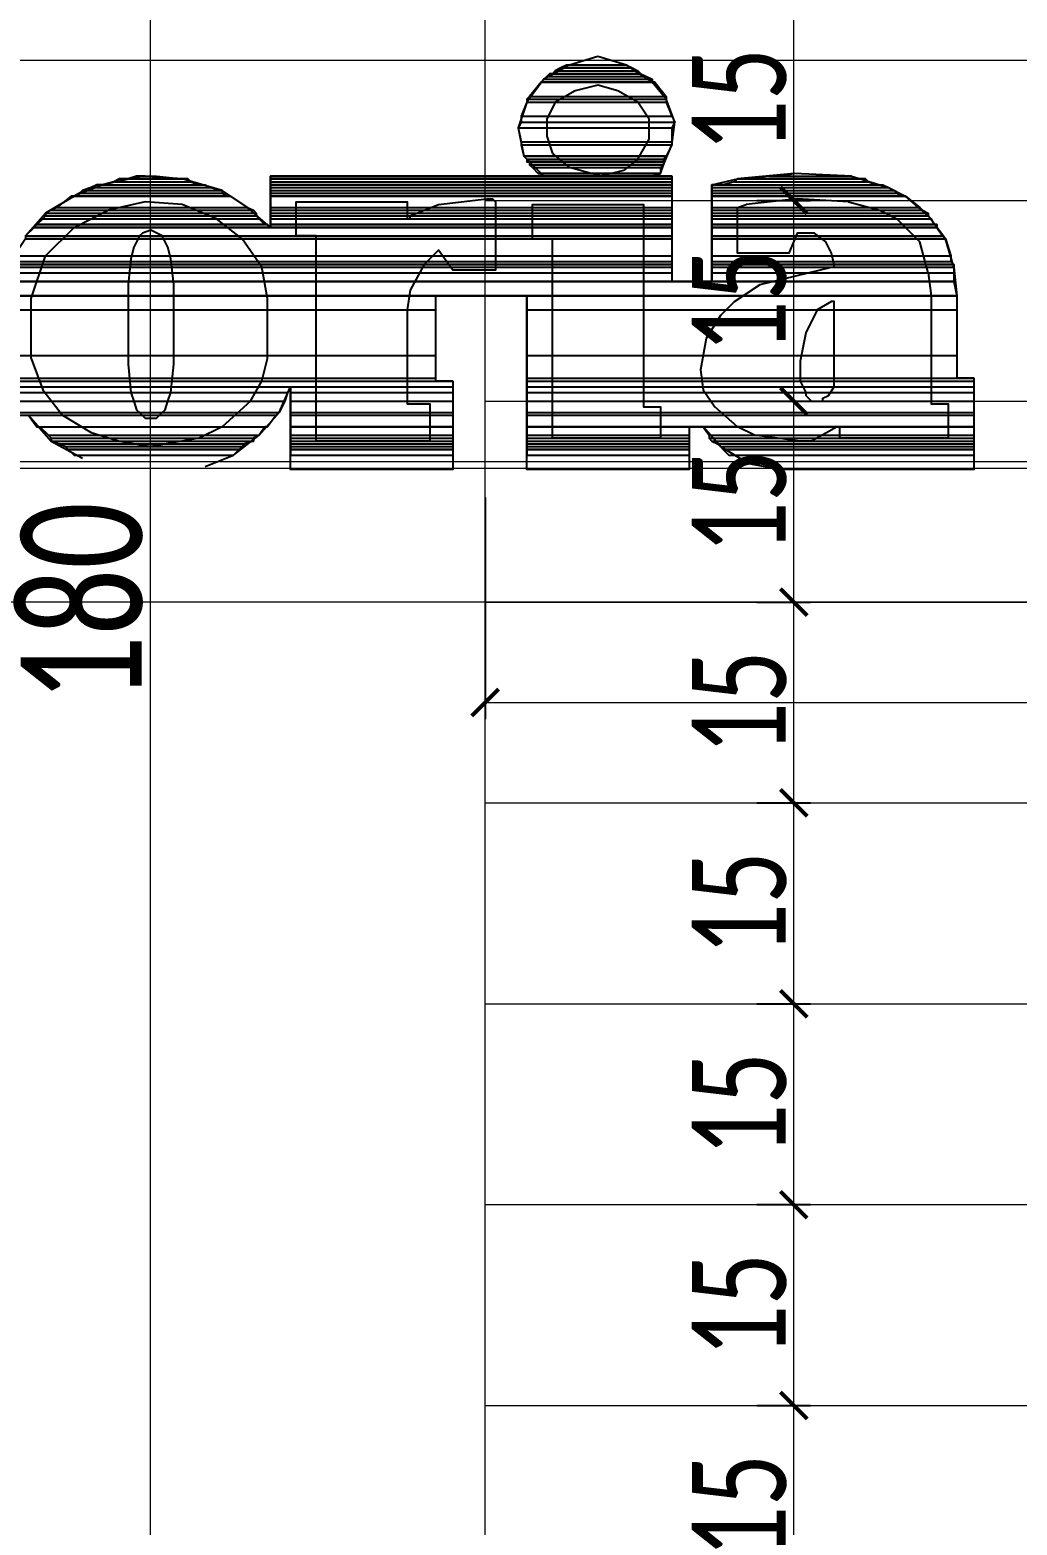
# Model space of a CAD drawing. Header units: millimetres. Extents: x 210628 to 232146, y -111309 to -91563.
# Drawn here: x 213623.9 to 213697.6, y -107210.7 to -107099.1 of the extents above; entities that cross this region are included whole.
import ezdxf

# ---------------------------------------------------------------- set-up
doc = ezdxf.new("R2010")
doc.units = ezdxf.units.MM
doc.header["$PDMODE"] = 2
doc.layers.get('0').update_dxf_attribs({"lineweight": 20})
for name, color, linetype, lineweight in [('ahsap gor', 24, 'Continuous', 20), ('demir-1', 103, 'Continuous', 20), ('KP', 167, 'Continuous', 30), ('t_görünüş', 45, 'Continuous', 25), ('t_tarama', 253, 'Continuous', 5), ('ölçü', 251, 'Continuous', 5)]:
    doc.layers.add(name, color=color, linetype=linetype, lineweight=lineweight)
doc.styles.add('Ölçü50', font='calibri.ttf', dxfattribs={"width": 0.7})
doc.dimstyles.new('olcu10', dxfattribs={"dimtxt": 9, "dimasz": 2, "dimexe": 1.25, "dimexo": 0.625, "dimgap": 0.5, "dimtad": 1, "dimdec": 1, "dimrnd": 0.5, "dimzin": 9, "dimtxsty": 'Ölçü50', "dimblk": 'ARCHTICK', "dimcen": 2, "dimclrd": 256, "dimclre": 256, "dimclrt": 6, "dimazin": 2, "dimtfac": 1, "dimtdec": 1, "dimtix": 1, "dimtmove": 0, "dimatfit": 3, "dimldrblk": 'ARCHTICK', "dimfxl": 1, "dimlwd": -1, "dimarcsym": 0})

# ---------------------------------------------------------------- blocks, each defined once
blk = doc.blocks.new('_ArchTick')
at = {"color": 0, "linetype": 'ByBlock', "const_width": 0.15}
blk.add_lwpolyline([(-0.5, -0.5), (0.5, 0.5)], dxfattribs=at)
blk = doc.blocks.new('*D88')
at = {"layer": 'DEFPOINTS', "color": 0, "transparency": 16777216}
for p in [(213677.56, -107201.8), (213680.94, -107201.8), (213677.56, -107216.8)]:
    blk.add_point(p, dxfattribs=at)
at = {"layer": 'ölçü', "lineweight": -2, "transparency": 16777216}
for p, q in [((213678.18, -107201.8), (213682.19, -107201.8)), ((213678.18, -107216.8), (213682.19, -107216.8))]:
    blk.add_line(p, q, dxfattribs=at)
at = {"layer": 'ölçü', "transparency": 16777216}
blk.add_line((213680.94, -107216.8), (213680.94, -107201.8), dxfattribs=at)
at = {"layer": 'ölçü', "transparency": 16777216, "xscale": 2, "yscale": 2, "zscale": 2}
for p, rotation in [((213680.94, -107201.8), 90), ((213680.94, -107216.8), 270)]:
    blk.add_blockref('_ArchTick', p, dxfattribs=dict(at, rotation=rotation))
at = {"layer": 'ölçü', "color": 6, "transparency": 16777216, "insert": (213676.88, -107209.3), "char_height": 9, "attachment_point": 5, "rotation": 90, "style": 'Ölçü50'}
blk.add_mtext('{\\H0.77778x;15}', dxfattribs=at)
blk = doc.blocks.new('*D89')
at = {"layer": 'DEFPOINTS', "color": 0, "transparency": 16777216}
for p in [(213677.56, -107186.8), (213680.94, -107186.8), (213677.56, -107201.8)]:
    blk.add_point(p, dxfattribs=at)
at = {"layer": 'ölçü', "lineweight": -2, "transparency": 16777216}
for p, q in [((213678.18, -107186.8), (213682.19, -107186.8)), ((213678.18, -107201.8), (213682.19, -107201.8))]:
    blk.add_line(p, q, dxfattribs=at)
at = {"layer": 'ölçü', "transparency": 16777216}
blk.add_line((213680.94, -107201.8), (213680.94, -107186.8), dxfattribs=at)
at = {"layer": 'ölçü', "transparency": 16777216, "xscale": 2, "yscale": 2, "zscale": 2}
for p, rotation in [((213680.94, -107186.8), 90), ((213680.94, -107201.8), 270)]:
    blk.add_blockref('_ArchTick', p, dxfattribs=dict(at, rotation=rotation))
at = {"layer": 'ölçü', "color": 6, "transparency": 16777216, "insert": (213676.88, -107194.3), "char_height": 9, "attachment_point": 5, "rotation": 90, "style": 'Ölçü50'}
blk.add_mtext('{\\H0.77778x;15}', dxfattribs=at)
blk = doc.blocks.new('*D90')
at = {"layer": 'DEFPOINTS', "color": 0, "transparency": 16777216}
for p in [(213677.56, -107171.8), (213680.94, -107171.8), (213677.56, -107186.8)]:
    blk.add_point(p, dxfattribs=at)
at = {"layer": 'ölçü', "lineweight": -2, "transparency": 16777216}
for p, q in [((213678.18, -107171.8), (213682.19, -107171.8)), ((213678.18, -107186.8), (213682.19, -107186.8))]:
    blk.add_line(p, q, dxfattribs=at)
at = {"layer": 'ölçü', "transparency": 16777216}
blk.add_line((213680.94, -107186.8), (213680.94, -107171.8), dxfattribs=at)
at = {"layer": 'ölçü', "transparency": 16777216, "xscale": 2, "yscale": 2, "zscale": 2}
for p, rotation in [((213680.94, -107171.8), 90), ((213680.94, -107186.8), 270)]:
    blk.add_blockref('_ArchTick', p, dxfattribs=dict(at, rotation=rotation))
at = {"layer": 'ölçü', "color": 6, "transparency": 16777216, "insert": (213676.88, -107179.3), "char_height": 9, "attachment_point": 5, "rotation": 90, "style": 'Ölçü50'}
blk.add_mtext('{\\H0.77778x;15}', dxfattribs=at)
blk = doc.blocks.new('*D91')
at = {"layer": 'DEFPOINTS', "color": 0, "transparency": 16777216}
for p in [(213677.56, -107156.8), (213680.94, -107156.8), (213677.56, -107171.8)]:
    blk.add_point(p, dxfattribs=at)
at = {"layer": 'ölçü', "lineweight": -2, "transparency": 16777216}
for p, q in [((213678.18, -107156.8), (213682.19, -107156.8)), ((213678.18, -107171.8), (213682.19, -107171.8))]:
    blk.add_line(p, q, dxfattribs=at)
at = {"layer": 'ölçü', "transparency": 16777216}
blk.add_line((213680.94, -107171.8), (213680.94, -107156.8), dxfattribs=at)
at = {"layer": 'ölçü', "transparency": 16777216, "xscale": 2, "yscale": 2, "zscale": 2}
for p, rotation in [((213680.94, -107156.8), 90), ((213680.94, -107171.8), 270)]:
    blk.add_blockref('_ArchTick', p, dxfattribs=dict(at, rotation=rotation))
at = {"layer": 'ölçü', "color": 6, "transparency": 16777216, "insert": (213676.88, -107164.3), "char_height": 9, "attachment_point": 5, "rotation": 90, "style": 'Ölçü50'}
blk.add_mtext('{\\H0.77778x;15}', dxfattribs=at)
blk = doc.blocks.new('*D92')
at = {"layer": 'DEFPOINTS', "color": 0, "transparency": 16777216}
for p in [(213677.56, -107141.8), (213680.94, -107141.8), (213677.56, -107156.8)]:
    blk.add_point(p, dxfattribs=at)
at = {"layer": 'ölçü', "lineweight": -2, "transparency": 16777216}
for p, q in [((213678.18, -107141.8), (213682.19, -107141.8)), ((213678.18, -107156.8), (213682.19, -107156.8))]:
    blk.add_line(p, q, dxfattribs=at)
at = {"layer": 'ölçü', "transparency": 16777216}
blk.add_line((213680.94, -107156.8), (213680.94, -107141.8), dxfattribs=at)
at = {"layer": 'ölçü', "transparency": 16777216, "xscale": 2, "yscale": 2, "zscale": 2}
for p, rotation in [((213680.94, -107141.8), 90), ((213680.94, -107156.8), 270)]:
    blk.add_blockref('_ArchTick', p, dxfattribs=dict(at, rotation=rotation))
at = {"layer": 'ölçü', "color": 6, "transparency": 16777216, "insert": (213676.88, -107149.3), "char_height": 9, "attachment_point": 5, "rotation": 90, "style": 'Ölçü50'}
blk.add_mtext('{\\H0.77778x;15}', dxfattribs=at)
blk = doc.blocks.new('*D93')
at = {"layer": 'DEFPOINTS', "color": 0, "transparency": 16777216}
for p in [(213677.56, -107126.8), (213680.94, -107126.8), (213677.56, -107141.8)]:
    blk.add_point(p, dxfattribs=at)
at = {"layer": 'ölçü', "lineweight": -2, "transparency": 16777216}
for p, q in [((213678.18, -107126.8), (213682.19, -107126.8)), ((213678.18, -107141.8), (213682.19, -107141.8))]:
    blk.add_line(p, q, dxfattribs=at)
at = {"layer": 'ölçü', "transparency": 16777216}
blk.add_line((213680.94, -107141.8), (213680.94, -107126.8), dxfattribs=at)
at = {"layer": 'ölçü', "transparency": 16777216, "xscale": 2, "yscale": 2, "zscale": 2}
for p, rotation in [((213680.94, -107126.8), 90), ((213680.94, -107141.8), 270)]:
    blk.add_blockref('_ArchTick', p, dxfattribs=dict(at, rotation=rotation))
at = {"layer": 'ölçü', "color": 6, "transparency": 16777216, "insert": (213676.88, -107134.3), "char_height": 9, "attachment_point": 5, "rotation": 90, "style": 'Ölçü50'}
blk.add_mtext('{\\H0.77778x;15}', dxfattribs=at)
blk = doc.blocks.new('*D94')
at = {"layer": 'DEFPOINTS', "color": 0, "transparency": 16777216}
for p in [(213677.56, -107111.8), (213680.94, -107111.8), (213677.56, -107126.8)]:
    blk.add_point(p, dxfattribs=at)
at = {"layer": 'ölçü', "lineweight": -2, "transparency": 16777216}
for p, q in [((213678.18, -107111.8), (213682.19, -107111.8)), ((213678.18, -107126.8), (213682.19, -107126.8))]:
    blk.add_line(p, q, dxfattribs=at)
at = {"layer": 'ölçü', "transparency": 16777216}
blk.add_line((213680.94, -107126.8), (213680.94, -107111.8), dxfattribs=at)
at = {"layer": 'ölçü', "transparency": 16777216, "xscale": 2, "yscale": 2, "zscale": 2}
for p, rotation in [((213680.94, -107111.8), 90), ((213680.94, -107126.8), 270)]:
    blk.add_blockref('_ArchTick', p, dxfattribs=dict(at, rotation=rotation))
at = {"layer": 'ölçü', "color": 6, "transparency": 16777216, "insert": (213676.88, -107119.3), "char_height": 9, "attachment_point": 5, "rotation": 90, "style": 'Ölçü50'}
blk.add_mtext('{\\H0.77778x;15}', dxfattribs=at)
blk = doc.blocks.new('*D95')
at = {"layer": 'DEFPOINTS', "color": 0, "transparency": 16777216}
for p in [(213677.56, -107096.8), (213680.94, -107096.8), (213677.56, -107111.8)]:
    blk.add_point(p, dxfattribs=at)
at = {"layer": 'ölçü', "lineweight": -2, "transparency": 16777216}
for p, q in [((213678.18, -107096.8), (213682.19, -107096.8)), ((213678.18, -107111.8), (213682.19, -107111.8))]:
    blk.add_line(p, q, dxfattribs=at)
at = {"layer": 'ölçü', "transparency": 16777216}
blk.add_line((213680.94, -107111.8), (213680.94, -107096.8), dxfattribs=at)
at = {"layer": 'ölçü', "transparency": 16777216, "xscale": 2, "yscale": 2, "zscale": 2}
for p, rotation in [((213680.94, -107096.8), 90), ((213680.94, -107111.8), 270)]:
    blk.add_blockref('_ArchTick', p, dxfattribs=dict(at, rotation=rotation))
at = {"layer": 'ölçü', "color": 6, "transparency": 16777216, "insert": (213676.88, -107104.3), "char_height": 9, "attachment_point": 5, "rotation": 90, "style": 'Ölçü50'}
blk.add_mtext('{\\H0.77778x;15}', dxfattribs=at)
blk = doc.blocks.new('*D98')
at = {"layer": 'DEFPOINTS', "color": 0, "transparency": 16777216}
for p in [(213657.89, -107133.37), (213899.88, -107133.37), (213899.88, -107149.3)]:
    blk.add_point(p, dxfattribs=at)
at = {"layer": 'ölçü', "lineweight": -2, "transparency": 16777216}
for p, q in [((213657.89, -107133.99), (213657.89, -107150.55)), ((213899.88, -107133.99), (213899.88, -107150.55))]:
    blk.add_line(p, q, dxfattribs=at)
at = {"layer": 'ölçü', "transparency": 16777216}
blk.add_line((213657.89, -107149.3), (213899.88, -107149.3), dxfattribs=at)
at = {"layer": 'ölçü', "transparency": 16777216, "xscale": 2, "yscale": 2, "zscale": 2, "rotation": 180}
blk.add_blockref('_ArchTick', (213657.89, -107149.3), dxfattribs=at)
at = {"layer": 'ölçü', "transparency": 16777216, "xscale": 2, "yscale": 2, "zscale": 2}
blk.add_blockref('_ArchTick', (213899.88, -107149.3), dxfattribs=at)
at = {"layer": 'ölçü', "color": 6, "transparency": 16777216, "insert": (213778.89, -107144.23), "char_height": 9, "attachment_point": 5, "style": 'Ölçü50'}
blk.add_mtext('242', dxfattribs=at)
blk = doc.blocks.new('*D100')
at = {"layer": 'DEFPOINTS', "color": 0, "transparency": 16777216}
for p in [(213632.89, -107051.8), (213657.89, -107051.8), (213657.89, -107231.8)]:
    blk.add_point(p, dxfattribs=at)
at = {"layer": 'ölçü', "lineweight": -2, "transparency": 16777216}
for p, q in [((213657.26, -107051.8), (213631.64, -107051.8)), ((213657.26, -107231.8), (213631.64, -107231.8))]:
    blk.add_line(p, q, dxfattribs=at)
at = {"layer": 'ölçü', "transparency": 16777216}
blk.add_line((213632.89, -107231.8), (213632.89, -107051.8), dxfattribs=at)
at = {"layer": 'ölçü', "transparency": 16777216, "xscale": 2, "yscale": 2, "zscale": 2}
for p, rotation in [((213632.89, -107051.8), 90), ((213632.89, -107231.8), 270)]:
    blk.add_blockref('_ArchTick', p, dxfattribs=dict(at, rotation=rotation))
at = {"layer": 'ölçü', "color": 6, "transparency": 16777216, "insert": (213627.78, -107141.8), "char_height": 9, "attachment_point": 5, "rotation": 90, "style": 'Ölçü50'}
blk.add_mtext('180', dxfattribs=at)
blk = doc.blocks.new('*D223')
at = {"layer": 'DEFPOINTS', "color": 0, "transparency": 16777216}
for p in [(213385.67, -107051.8), (213657.26, -107051.8, 0), (213644.45, -107231.8, 0)]:
    blk.add_point(p, dxfattribs=at)
at = {"layer": 'ölçü', "lineweight": -2, "transparency": 16777216}
for p, q in [((213656.64, -107051.8), (213384.42, -107051.8)), ((213643.83, -107231.8), (213384.42, -107231.8))]:
    blk.add_line(p, q, dxfattribs=at)
at = {"layer": 'ölçü', "transparency": 16777216}
blk.add_line((213385.67, -107231.8), (213385.67, -107051.8), dxfattribs=at)
at = {"layer": 'ölçü', "transparency": 16777216, "xscale": 2, "yscale": 2, "zscale": 2}
for p, rotation in [((213385.67, -107051.8), 90), ((213385.67, -107231.8), 270)]:
    blk.add_blockref('_ArchTick', p, dxfattribs=dict(at, rotation=rotation))
at = {"layer": 'ölçü', "color": 6, "transparency": 16777216, "insert": (213380.56, -107141.8), "char_height": 9, "attachment_point": 5, "rotation": 90, "style": 'Ölçü50'}
blk.add_mtext('180', dxfattribs=at)
blk = doc.blocks.new('logolutabela')
at = {"layer": 't_görünüş'}
for points in [[(93.91, 40.86), (91.07, 40.01), (96.47, 40.01)], [(96.75, 40.01), (93.91, 40.86), (91.07, 40.01)], [(91.07, 40.01), (88.52, 38.59)], [(88.81, 38.87), (88.52, 38.59), (99.3, 38.59)], [(89.09, 39.15), (88.81, 38.87), (98.74, 38.87)], [(88.81, 38.87), (98.74, 38.87), (99.3, 38.59)], [(89.37, 39.15), (89.09, 39.15), (98.17, 39.15)], [(89.09, 39.15), (98.17, 39.15), (98.74, 38.87)], [(89.66, 39.44), (89.37, 39.15), (98.17, 39.15)], [(90.22, 39.72), (89.66, 39.44), (97.89, 39.44)], [(89.66, 39.44), (97.89, 39.44), (98.17, 39.15)], [(90.79, 40.01), (90.22, 39.72), (97.32, 39.72)], [(90.22, 39.72), (97.32, 39.72), (97.89, 39.44)], [(91.07, 40.01), (90.79, 40.01), (96.75, 40.01)], [(90.79, 40.01), (96.75, 40.01), (97.32, 39.72)], [(91.07, 40.01), (96.75, 40.01)], [(99.3, 38.3), (96.75, 40.01)], [(88.52, 38.59), (86.82, 36.32), (85.97, 33.76), (86.54, 30.93)], [(88.24, 38.3), (87.1, 36.88), (100.72, 36.88)], [(88.52, 38.59), (88.24, 38.3), (99.3, 38.3)], [(88.24, 38.3), (99.59, 38.3)], [(88.24, 38.3), (99.59, 38.3), (100.72, 36.88)], [(88.52, 38.59), (99.3, 38.59), (99.3, 38.3)], [(91.64, 37.45), (89.66, 36.32)], [(95.9, 37.45), (93.91, 38.02), (91.64, 37.45)], [(97.89, 36.32), (95.9, 37.45)], [(100.44, 30.08), (101.29, 32.06), (101.57, 34.33), (100.72, 36.6), (99.3, 38.3)], [(86.82, 36.32), (86.25, 34.9), (101.29, 34.9)], [(87.1, 36.88), (86.82, 36.6), (100.72, 36.6)], [(86.82, 36.6), (86.82, 36.32), (100.72, 36.32)], [(86.82, 36.6), (100.72, 36.6), (100.72, 36.32)], [(86.82, 36.32), (100.72, 36.32), (101.29, 34.9)], [(87.1, 36.88), (100.72, 36.88), (100.72, 36.6)], [(89.66, 36.32), (88.81, 34.61), (88.81, 32.91), (89.37, 31.21)], [(97.89, 30.64), (99.02, 32.63), (99.02, 34.61), (97.89, 36.32)], [(86.25, 34.33), (85.97, 33.76), (101.29, 33.76)], [(86.25, 34.9), (86.25, 34.33), (101.57, 34.33)], [(86.25, 34.9), (101.29, 34.9), (101.57, 34.33)], [(86.25, 34.33), (101.57, 34.33), (101.29, 33.76)], [(85.97, 33.76), (86.25, 32.35), (101.29, 32.35)], [(85.97, 33.76), (101.29, 33.76), (101.29, 32.35)], [(86.25, 32.35), (86.25, 32.06), (101.29, 32.06)], [(86.25, 32.35), (101.29, 32.35), (101.29, 32.06)], [(86.25, 32.06), (86.54, 30.93), (100.72, 30.93)], [(86.25, 32.06), (101.29, 32.06), (100.72, 30.93)], [(61.28, 23.83), (61.28, 28.94), (88.52, 28.94), (86.54, 30.93)], [(86.54, 30.93), (86.82, 30.64), (100.44, 30.64)], [(86.54, 30.93), (100.72, 30.93), (100.44, 30.64)], [(86.82, 30.64), (86.82, 30.36), (100.44, 30.36)], [(86.82, 30.64), (100.44, 30.64), (100.44, 30.36)], [(86.82, 30.36), (100.44, 30.36)], [(87.1, 30.36), (87.1, 30.08), (100.44, 30.08)], [(87.1, 30.36), (100.44, 30.36), (100.44, 30.08)], [(87.1, 30.08), (87.39, 29.79), (100.15, 29.79)], [(87.1, 30.08), (100.44, 30.08), (100.15, 29.79)], [(89.37, 31.21), (91.07, 29.79)], [(97.89, 30.64), (96.47, 29.51), (94.2, 28.94), (91.07, 29.79)], [(99.3, 28.94), (100.15, 29.22), (100.44, 30.08)], [(56.46, 27.52), (52.49, 28.66), (48.52, 28.94), (44.54, 28.09)], [(45.68, 28.37), (44.54, 28.09), (54.19, 28.09)], [(46.25, 28.66), (45.68, 28.37), (53.34, 28.37)], [(45.68, 28.37), (53.34, 28.37), (54.19, 28.09)], [(47.1, 28.66), (46.25, 28.66), (53.06, 28.66)], [(46.25, 28.66), (53.06, 28.66), (53.34, 28.37)], [(47.95, 28.94), (47.1, 28.66), (52.49, 28.66)], [(47.1, 28.66), (53.06, 28.66)], [(48.52, 28.94), (47.95, 28.94), (49.93, 28.94)], [(47.95, 28.94), (49.93, 28.94), (52.49, 28.66)], [(48.52, 28.94), (49.93, 28.94)], [(61.28, 28.94), (61.28, 28.66), (101.29, 28.66)], [(61.28, 28.94), (101.29, 28.94), (101.29, 28.66)], [(61.28, 28.66), (61.28, 28.37), (101.29, 28.37)], [(61.28, 28.66), (101.29, 28.66), (101.29, 28.37)], [(61.28, 28.37), (61.28, 28.09), (101.29, 28.09)], [(61.28, 28.37), (101.29, 28.37), (101.29, 28.09)], [(87.39, 29.79), (87.95, 29.22), (100.15, 29.22)], [(87.39, 29.79), (100.15, 29.79), (100.15, 29.22)], [(87.95, 29.22), (100.15, 29.22), (99.87, 29.22)], [(87.95, 29.22), (99.59, 29.22)], [(87.95, 29.22), (99.87, 29.22), (99.59, 29.22)], [(88.24, 29.22), (88.24, 28.94), (99.59, 28.94)], [(88.24, 29.22), (99.59, 29.22), (99.59, 28.94)], [(88.24, 28.94), (99.3, 28.94)], [(88.24, 28.94), (99.59, 28.94), (99.3, 28.94)], [(99.3, 28.94), (101.29, 28.94), (101.29, 18.44), (105.26, 18.44), (105.26, 28.09), (107.81, 28.66)], [(107.53, 28.37), (106.4, 28.09), (121.72, 28.09)], [(107.81, 28.66), (107.53, 28.37), (120.87, 28.37)], [(107.53, 28.37), (120.87, 28.37), (121.72, 28.09)], [(119.16, 28.94), (113.49, 29.22), (107.81, 28.66)], [(108.1, 28.66), (107.81, 28.66), (120.58, 28.66)], [(107.81, 28.66), (120.58, 28.66), (120.87, 28.37)], [(109.23, 28.66), (108.1, 28.66), (120.58, 28.66)], [(110.94, 28.94), (109.23, 28.66), (119.73, 28.66)], [(109.23, 28.66), (120.58, 28.66)], [(111.5, 28.94), (110.94, 28.94), (119.16, 28.94)], [(110.94, 28.94), (119.16, 28.94), (119.73, 28.66)], [(111.79, 28.94), (111.5, 28.94), (117.46, 28.94)], [(111.5, 28.94), (119.16, 28.94)], [(112.35, 28.94), (111.79, 28.94), (117.18, 28.94)], [(111.79, 28.94), (117.46, 28.94)], [(113.49, 29.22), (112.35, 28.94), (115.48, 28.94)], [(112.35, 28.94), (117.18, 28.94)], [(119.16, 28.94), (122.85, 27.81), (124.55, 26.95)], [(44.54, 28.09), (41.71, 26.95), (38.87, 25.25), (36.88, 22.98)], [(41.42, 26.95), (40.01, 25.82), (59.01, 25.82)], [(41.71, 26.95), (41.42, 26.95), (57.31, 26.95)], [(41.42, 26.95), (57.31, 26.95), (59.01, 25.82)], [(42.27, 27.24), (41.71, 26.95), (57.03, 26.95)], [(41.71, 26.95), (57.31, 26.95)], [(42.56, 27.52), (42.27, 27.24), (56.46, 27.24)], [(42.27, 27.24), (56.46, 27.24), (57.03, 26.95)], [(43.41, 27.81), (42.56, 27.52), (56.46, 27.52)], [(42.56, 27.52), (56.46, 27.52), (56.46, 27.24)], [(43.98, 28.09), (43.41, 27.81), (55.33, 27.81)], [(43.41, 27.81), (55.33, 27.81), (56.46, 27.52)], [(44.54, 28.09), (43.98, 28.09), (54.76, 28.09)], [(43.98, 28.09), (54.76, 28.09), (55.33, 27.81)], [(44.54, 28.09), (54.76, 28.09)], [(61.28, 23.83), (59.01, 25.82), (56.46, 27.52)], [(61.28, 28.09), (61.28, 27.81), (101.29, 27.81)], [(61.28, 28.09), (101.29, 28.09), (101.29, 27.81)], [(61.28, 27.81), (61.28, 27.52), (101.29, 27.52)], [(61.28, 27.81), (101.29, 27.81), (101.29, 27.52)], [(61.28, 27.52), (61.28, 27.24), (101.29, 27.24)], [(61.28, 27.52), (101.29, 27.52), (101.29, 27.24)], [(61.28, 27.24), (61.28, 26.95), (101.29, 26.95)], [(61.28, 27.24), (101.29, 27.24), (101.29, 26.95)], [(61.28, 26.95), (61.28, 25.82), (101.29, 25.82)], [(61.28, 26.95), (101.29, 26.95), (101.29, 25.82)], [(106.4, 28.09), (105.26, 28.09), (122.29, 28.09)], [(105.26, 28.09), (105.26, 27.81), (122.85, 27.81)], [(105.26, 28.09), (122.29, 28.09), (122.85, 27.81)], [(105.26, 27.81), (105.26, 27.52), (123.42, 27.52)], [(105.26, 27.81), (122.85, 27.81), (123.42, 27.52)], [(105.26, 27.52), (105.26, 27.24), (123.7, 27.24)], [(105.26, 27.52), (123.42, 27.52), (123.7, 27.24)], [(105.26, 27.24), (105.26, 26.95), (124.27, 26.95)], [(105.26, 27.24), (123.7, 27.24), (124.27, 26.95)], [(105.26, 26.95), (124.55, 26.95)], [(105.26, 26.95), (105.26, 25.82), (125.97, 25.82)], [(105.26, 26.95), (124.55, 26.95), (125.97, 25.82)], [(106.4, 28.09), (122.29, 28.09)], [(129.38, 19.86), (128.53, 22.7), (126.82, 24.97), (124.55, 26.95)], [(37.45, 10.78), (37.45, 16.74), (38.87, 21), (41.71, 23.83), (45.11, 25.54)], [(39.44, 25.54), (38.87, 25.25), (59.87, 25.25)], [(40.01, 25.82), (39.44, 25.54), (59.58, 25.54)], [(39.44, 25.54), (59.58, 25.54), (59.87, 25.25)], [(40.01, 25.82), (59.01, 25.82), (59.58, 25.54)], [(55.89, 24.68), (52.49, 26.1), (48.8, 26.39), (45.11, 25.54)], [(61.28, 25.82), (61.28, 25.54), (101.29, 25.54)], [(61.28, 25.82), (101.29, 25.82), (101.29, 25.54)], [(61.28, 25.54), (61.28, 25.25), (101.29, 25.25)], [(61.28, 25.54), (101.29, 25.54), (101.29, 25.25)], [(77.74, 21.28), (76.61, 20.14), (75.19, 17.59), (74.9, 15.61), (74.9, 6.24), (77.17, 6.24), (77.17, 2.55), (65.82, 2.55), (65.82, 22.98), (63.84, 22.98), (63.84, 26.39), (74.9, 26.39), (74.9, 24.68), (75.19, 24.68), (75.19, 24.97), (78.02, 26.1), (82.85, 26.67), (83.41, 26.67), (83.7, 26.39), (83.7, 19.58), (79.44, 19.58), (78.02, 21.56), (77.74, 21.28)], [(89.37, 2.84), (89.37, 22.7), (87.39, 22.7), (87.39, 26.1), (98.45, 26.1), (98.45, 5.96), (100.15, 5.96), (100.15, 2.84), (89.37, 2.84)], [(105.26, 25.82), (105.26, 25.54), (126.26, 25.54)], [(105.26, 25.82), (125.97, 25.82), (126.26, 25.54)], [(105.26, 25.54), (105.26, 25.25), (126.82, 25.25)], [(105.26, 25.54), (126.26, 25.54), (126.82, 25.25)], [(106.11, 15.04), (107.53, 16.46), (110.08, 18.16), (117.18, 19.86), (117.46, 19.86), (117.46, 20.14), (117.18, 21.28), (116.61, 22.41), (115.48, 23.27), (113.77, 23.27), (112.92, 21.28), (107.81, 21.28), (107.81, 25.82), (108.67, 26.1)], [(118.88, 26.39), (113.77, 26.67), (108.67, 26.1)], [(118.88, 26.39), (122, 25.54), (123.7, 24.68)], [(38.02, 24.12), (37.74, 23.83), (61.28, 23.83)], [(38.59, 24.68), (38.02, 24.12), (60.72, 24.12)], [(38.02, 24.12), (61, 24.12)], [(38.02, 24.12), (61, 24.12), (61.28, 23.83)], [(38.87, 24.97), (38.59, 24.68), (60.15, 24.68)], [(38.59, 24.68), (60.15, 24.68), (60.72, 24.12)], [(38.87, 25.25), (38.87, 24.97), (59.87, 24.97)], [(38.87, 25.25), (59.87, 25.25), (59.87, 24.97)], [(38.87, 24.97), (59.87, 24.97), (60.15, 24.68)], [(61, 16.74), (60.43, 19.86), (58.45, 22.7), (55.89, 24.68)], [(61.28, 25.25), (61.28, 24.97), (101.29, 24.97)], [(61.28, 25.25), (101.29, 25.25), (101.29, 24.97)], [(61.28, 24.97), (61.28, 24.68), (101.29, 24.68)], [(61.28, 24.97), (101.29, 24.97), (101.29, 24.68)], [(61.28, 24.68), (61.28, 24.12), (101.29, 24.12)], [(61.28, 24.68), (101.29, 24.68), (101.29, 24.12)], [(61.28, 24.12), (61.28, 23.83), (101.29, 23.83)], [(61.28, 24.12), (101.29, 24.12), (101.29, 23.83)], [(105.26, 25.25), (105.26, 24.97), (126.82, 24.97)], [(105.26, 25.25), (126.82, 25.25), (126.82, 24.97)], [(105.26, 24.97), (105.26, 24.68), (127.11, 24.68)], [(105.26, 24.97), (126.82, 24.97), (127.11, 24.68)], [(105.26, 24.68), (105.26, 24.12), (127.39, 24.12)], [(105.26, 24.68), (127.11, 24.68), (127.39, 24.12)], [(105.26, 24.12), (127.68, 24.12)], [(105.26, 24.12), (105.26, 23.83), (127.68, 23.83)], [(105.26, 24.12), (127.68, 24.12), (127.68, 23.83)], [(126.82, 19.29), (125.97, 22.41), (123.7, 24.68)], [(36.88, 22.7), (35.75, 21), (101.29, 21)], [(37.74, 23.83), (36.88, 22.98), (101.29, 22.98)], [(36.88, 22.98), (36.88, 22.7), (101.29, 22.7)], [(36.88, 22.98), (101.29, 22.98), (101.29, 22.7)], [(36.88, 22.7), (101.29, 22.7), (101.29, 21)], [(37.74, 23.83), (101.29, 23.83), (101.29, 22.98)], [(48.52, 23.27), (48.23, 22.98), (47.95, 22.41), (47.67, 21.85), (47.38, 20.71), (47.1, 18.16), (47.1, 10.21), (47.38, 7.38), (47.67, 6.53), (47.95, 5.67), (48.23, 5.39), (48.8, 4.82), (49.93, 4.82), (50.5, 5.39), (50.79, 5.67), (51.07, 6.53), (51.35, 7.38), (51.64, 10.21), (51.64, 18.16), (51.35, 20.71), (51.07, 21.85), (50.79, 22.41), (50.5, 22.98), (49.37, 23.55), (48.52, 23.27)], [(105.26, 23.83), (105.26, 22.98), (128.24, 22.98)], [(105.26, 23.83), (127.68, 23.83), (128.24, 22.98)], [(105.26, 22.98), (105.26, 22.7), (128.53, 22.7)], [(105.26, 22.98), (128.24, 22.98), (128.53, 22.7)], [(105.26, 22.7), (105.26, 21), (129.09, 21)], [(105.26, 22.7), (128.53, 22.7), (129.09, 21)], [(35.75, 21), (35.75, 20.43), (101.29, 20.43)], [(35.75, 21), (101.29, 21), (101.29, 20.43)], [(105.26, 21), (105.26, 20.43), (129.09, 20.43)], [(105.26, 21), (129.09, 21), (129.09, 20.43)], [(35.47, 19.86), (35.18, 19.29), (101.29, 19.29)], [(35.75, 20.43), (35.47, 20.14), (101.29, 20.14)], [(35.47, 20.14), (35.47, 19.86), (101.29, 19.86)], [(35.47, 20.14), (101.29, 20.14), (101.29, 19.86)], [(35.47, 19.86), (101.29, 19.86), (101.29, 19.29)], [(35.75, 20.43), (101.29, 20.43), (101.29, 20.14)], [(129.38, 19.86), (129.66, 17.02), (129.66, 8.8), (131.36, 8.8), (131.36, -0.28), (112.07, -0.28), (108.95, 0.28), (106.11, 1.99), (104.41, 3.97), (102.99, 3.97), (102.99, -0.28), (86.82, -0.28), (86.82, 17.02), (77.74, 17.02), (77.74, 8.51), (79.44, 8.51), (79.44, -0.28), (63.27, -0.28), (63.27, 7.94)], [(105.26, 20.43), (105.26, 20.14), (129.38, 20.14)], [(105.26, 20.43), (129.09, 20.43), (129.38, 20.14)], [(105.26, 20.14), (105.26, 19.86), (129.38, 19.86)], [(105.26, 20.14), (129.38, 20.14), (129.38, 19.86)], [(105.26, 19.86), (105.26, 19.29), (129.38, 19.29)], [(105.26, 19.86), (129.38, 19.86), (129.38, 19.29)], [(20.71, 19.29), (20.71, 18.44), (101.29, 18.44)], [(20.71, 19.29), (101.29, 19.29), (101.29, 18.44)], [(20.71, 18.44), (20.71, 17.02), (129.66, 17.02)], [(20.71, 18.44), (129.38, 18.44), (129.66, 17.02)], [(105.26, 19.29), (105.26, 18.44), (129.38, 18.44)], [(105.26, 19.29), (129.38, 19.29), (129.38, 18.44)], [(126.82, 19.29), (127.11, 17.02), (127.11, 6.24), (128.81, 6.24), (128.81, 2.84), (118.03, 2.84), (118.03, 3.97), (117.75, 3.97), (115.19, 2.55), (114.06, 2.55), (109.52, 3.12), (107.81, 3.97), (105.55, 5.96)], [(-12.48, 17.02), (129.66, 17.02)], [(-12.2, 17.02), (-12.2, 15.61), (77.74, 15.61)], [(-12.2, 17.02), (77.74, 17.02), (77.74, 15.61)], [(61, 10.78), (61, 16.74)], [(77.74, 17.02), (129.66, 17.02)], [(86.82, 17.02), (86.82, 15.61), (129.66, 15.61)], [(86.82, 17.02), (129.66, 17.02), (129.66, 15.61)], [(117.18, 16.46), (115.76, 15.61), (114.63, 13.34), (114.06, 10.5), (114.06, 8.51), (114.63, 7.38), (114.63, 7.09), (115.19, 6.53), (116.33, 6.53), (116.33, 6.81), (116.89, 7.09), (117.46, 7.94), (117.46, 16.46), (117.18, 16.46)], [(-12.2, 15.61), (-11.07, 11.07), (77.74, 11.07)], [(-12.2, 15.61), (77.74, 15.61), (77.74, 11.07)], [(86.82, 15.61), (86.82, 11.07), (129.66, 11.07)], [(86.82, 15.61), (129.66, 15.61), (129.66, 11.07)], [(106.11, 15.04), (104.69, 12.77), (104.13, 9.65)], [(-11.07, 11.07), (-10.21, 8.8), (77.74, 8.8)], [(-11.07, 11.07), (77.74, 11.07), (77.74, 8.8)], [(37.45, 10.78), (38.59, 7.66), (40.57, 5.11), (43.41, 3.4)], [(59.3, 6.53), (60.43, 8.51), (61, 10.78)], [(86.82, 11.07), (86.82, 8.8), (129.66, 8.8)], [(86.82, 11.07), (129.66, 11.07), (129.66, 8.8)], [(104.13, 9.65), (104.41, 7.66), (105.55, 5.96)], [(-10.21, 8.8), (-9.93, 8.51), (77.74, 8.51)], [(-10.21, 8.8), (77.74, 8.8), (77.74, 8.51)], [(-9.93, 8.51), (-9.65, 7.94), (79.44, 7.94)], [(-9.93, 8.51), (79.44, 8.51), (79.44, 7.94)], [(-9.65, 7.94), (-9.36, 7.38), (62.99, 7.38)], [(-9.65, 7.94), (63.27, 7.94), (62.99, 7.38)], [(62.14, 5.39), (63.27, 7.94)], [(63.27, 7.94), (63.27, 7.38), (79.44, 7.38)], [(63.27, 7.94), (79.44, 7.94), (79.44, 7.38)], [(86.82, 8.8), (86.82, 8.51), (131.36, 8.51)], [(86.82, 8.8), (131.36, 8.8), (131.36, 8.51)], [(86.82, 8.51), (86.82, 7.94), (131.36, 7.94)], [(86.82, 8.51), (131.36, 8.51), (131.36, 7.94)], [(86.82, 7.94), (86.82, 7.38), (131.36, 7.38)], [(86.82, 7.94), (131.36, 7.94), (131.36, 7.38)], [(-9.36, 7.38), (-9.08, 6.53), (62.7, 6.53)], [(-9.36, 7.38), (62.99, 7.38), (62.7, 6.53)], [(-9.08, 6.53), (-7.95, 5.39), (62.14, 5.39)], [(-9.08, 6.53), (62.7, 6.53), (62.14, 5.39)], [(59.3, 6.53), (56.46, 3.97), (54.19, 2.84), (49.37, 1.99)], [(63.27, 7.38), (63.27, 6.53), (79.44, 6.53)], [(63.27, 7.38), (79.44, 7.38), (79.44, 6.53)], [(63.27, 6.53), (63.27, 5.39), (79.44, 5.39)], [(63.27, 6.53), (79.44, 6.53), (79.44, 5.39)], [(86.82, 7.38), (86.82, 6.53), (131.36, 6.53)], [(86.82, 7.38), (131.36, 7.38), (131.36, 6.53)], [(86.82, 6.53), (86.82, 5.39), (131.36, 5.39)], [(86.82, 6.53), (131.36, 6.53), (131.36, 5.39)], [(-7.95, 5.39), (-7.95, 5.11), (61.85, 5.11)], [(-7.95, 5.39), (62.14, 5.39), (61.85, 5.11)], [(37.17, 5.11), (38.02, 3.97), (61, 3.97)], [(37.17, 5.11), (61.85, 5.11), (61, 3.97)], [(37.17, 5.11), (39.44, 2.55), (42.56, 0.85)], [(54.76, 0), (57.6, 1.13), (60.15, 3.12), (62.14, 5.39)], [(63.27, 5.39), (63.27, 5.11), (79.44, 5.11)], [(63.27, 5.39), (79.44, 5.39), (79.44, 5.11)], [(63.27, 5.11), (63.27, 3.97), (79.44, 3.97)], [(63.27, 5.11), (79.44, 5.11), (79.44, 3.97)], [(86.82, 5.39), (86.82, 5.11), (131.36, 5.11)], [(86.82, 5.39), (131.36, 5.39), (131.36, 5.11)], [(86.82, 5.11), (86.82, 3.97), (131.36, 3.97)], [(86.82, 5.11), (131.36, 5.11), (131.36, 3.97)], [(38.02, 3.97), (60.72, 3.97)], [(38.02, 3.97), (61, 3.97), (60.72, 3.97)], [(38.3, 3.97), (39.15, 3.12), (60.15, 3.12)], [(38.3, 3.97), (60.72, 3.97), (60.15, 3.12)], [(39.15, 3.12), (39.44, 2.84), (59.58, 2.84)], [(39.15, 3.12), (60.15, 3.12), (59.58, 2.84)], [(43.41, 3.4), (46.25, 2.55), (49.37, 1.99)], [(63.27, 3.97), (63.27, 3.12), (79.44, 3.12)], [(63.27, 3.97), (79.44, 3.97), (79.44, 3.12)], [(63.27, 3.12), (63.27, 2.84), (79.44, 2.84)], [(63.27, 3.12), (79.44, 3.12), (79.44, 2.84)], [(86.82, 3.97), (86.82, 3.12), (102.99, 3.12)], [(86.82, 3.97), (102.99, 3.97), (102.99, 3.12)], [(86.82, 3.12), (86.82, 2.84), (102.99, 2.84)], [(86.82, 3.12), (102.99, 3.12), (102.99, 2.84)], [(104.41, 3.97), (104.98, 3.12), (131.36, 3.12)], [(104.41, 3.97), (131.36, 3.97), (131.36, 3.12)], [(104.98, 3.12), (104.98, 2.84), (131.36, 2.84)], [(104.98, 3.12), (131.36, 3.12), (131.36, 2.84)], [(39.44, 2.84), (39.44, 2.55), (59.58, 2.55)], [(39.44, 2.84), (59.58, 2.84), (59.58, 2.55)], [(39.44, 2.55), (40.29, 2.27), (58.73, 2.27)], [(39.44, 2.55), (59.58, 2.55), (58.73, 2.27)], [(40.29, 2.27), (40.86, 1.99), (58.45, 1.99)], [(40.29, 2.27), (58.73, 2.27), (58.45, 1.99)], [(40.86, 1.99), (41.14, 1.7), (58.16, 1.7)], [(40.86, 1.99), (58.45, 1.99), (58.16, 1.7)], [(41.14, 1.7), (41.71, 1.13), (57.6, 1.13)], [(41.14, 1.7), (58.16, 1.7), (57.6, 1.13)], [(63.27, 2.84), (63.27, 2.55), (79.44, 2.55)], [(63.27, 2.84), (79.44, 2.84), (79.44, 2.55)], [(63.27, 2.55), (63.27, 2.27), (79.44, 2.27)], [(63.27, 2.55), (79.44, 2.55), (79.44, 2.27)], [(63.27, 2.27), (63.27, 1.99), (79.44, 1.99)], [(63.27, 2.27), (79.44, 2.27), (79.44, 1.99)], [(63.27, 1.99), (63.27, 1.7), (79.44, 1.7)], [(63.27, 1.99), (79.44, 1.99), (79.44, 1.7)], [(63.27, 1.7), (63.27, 1.13), (79.44, 1.13)], [(63.27, 1.7), (79.44, 1.7), (79.44, 1.13)], [(86.82, 2.84), (86.82, 2.55), (102.99, 2.55)], [(86.82, 2.84), (102.99, 2.84), (102.99, 2.55)], [(86.82, 2.55), (86.82, 2.27), (102.99, 2.27)], [(86.82, 2.55), (102.99, 2.55), (102.99, 2.27)], [(86.82, 2.27), (86.82, 1.99), (102.99, 1.99)], [(86.82, 2.27), (102.99, 2.27), (102.99, 1.99)], [(86.82, 1.99), (86.82, 1.7), (102.99, 1.7)], [(86.82, 1.99), (102.99, 1.99), (102.99, 1.7)], [(86.82, 1.7), (86.82, 1.13), (102.99, 1.13)], [(86.82, 1.7), (102.99, 1.7), (102.99, 1.13)], [(104.98, 2.84), (105.26, 2.55), (131.36, 2.55)], [(104.98, 2.84), (131.36, 2.84), (131.36, 2.55)], [(105.26, 2.55), (105.83, 2.27), (131.36, 2.27)], [(105.26, 2.55), (131.36, 2.55), (131.36, 2.27)], [(105.83, 2.27), (106.11, 1.99), (131.36, 1.99)], [(105.83, 2.27), (131.36, 2.27), (131.36, 1.99)], [(106.11, 1.99), (106.4, 1.7), (131.36, 1.7)], [(106.11, 1.99), (131.36, 1.99), (131.36, 1.7)], [(106.4, 1.7), (106.96, 1.13), (131.36, 1.13)], [(106.4, 1.7), (131.36, 1.7), (131.36, 1.13)]]:
    blk.add_lwpolyline(points, dxfattribs=at)
for points in [[(89.37, 39.15), (89.37, 39.15), (98.17, 39.15), (98.17, 39.15), (98.17, 39.15), (89.37, 39.15), (89.37, 39.15)], [(89.37, 39.15), (89.37, 39.15), (98.17, 39.15), (98.17, 39.15), (98.17, 39.15), (89.37, 39.15), (89.37, 39.15)], [(89.37, 39.15), (89.37, 39.15), (98.17, 39.15), (98.17, 39.15), (98.17, 39.15), (89.37, 39.15), (89.37, 39.15)], [(90.79, 40.01), (90.79, 40.01), (96.75, 40.01), (96.75, 40.01), (96.75, 40.01), (90.79, 40.01), (90.79, 40.01)], [(90.79, 40.01), (90.79, 40.01), (96.75, 40.01), (96.75, 40.01), (96.75, 40.01), (90.79, 40.01), (90.79, 40.01)], [(90.79, 40.01), (90.79, 40.01), (96.75, 40.01), (96.75, 40.01), (96.75, 40.01), (90.79, 40.01), (90.79, 40.01)], [(90.79, 40.01), (90.79, 40.01), (96.75, 40.01), (96.75, 40.01), (96.75, 40.01), (90.79, 40.01), (90.79, 40.01)], [(90.79, 40.01), (90.79, 40.01), (96.75, 40.01), (96.75, 40.01), (96.75, 40.01), (90.79, 40.01), (90.79, 40.01)], [(90.79, 40.01), (90.79, 40.01), (96.75, 40.01), (96.75, 40.01), (96.75, 40.01), (90.79, 40.01), (90.79, 40.01)], [(88.24, 38.3), (88.24, 38.3), (99.59, 38.3), (99.59, 38.3), (99.59, 38.3), (88.24, 38.3), (88.24, 38.3)], [(86.54, 30.93), (86.54, 30.93), (100.72, 30.93), (100.72, 30.93), (100.72, 30.93), (86.54, 30.93), (86.54, 30.93)], [(86.54, 30.93), (86.54, 30.93), (100.72, 30.93), (100.72, 30.93), (100.72, 30.93), (86.54, 30.93), (86.54, 30.93)], [(86.82, 30.36), (86.82, 30.36), (100.44, 30.36), (100.44, 30.36), (100.44, 30.36), (86.82, 30.36), (86.82, 30.36)], [(87.1, 30.36), (87.1, 30.36), (100.44, 30.36), (100.44, 30.36), (100.44, 30.36), (87.1, 30.36), (87.1, 30.36)], [(87.1, 30.36), (87.1, 30.36), (100.44, 30.36), (100.44, 30.36), (100.44, 30.36), (87.1, 30.36), (87.1, 30.36)], [(87.1, 30.08), (87.1, 30.08), (100.44, 30.08), (100.44, 30.08), (100.44, 30.08), (87.1, 30.08), (87.1, 30.08)], [(87.1, 30.08), (87.1, 30.08), (100.44, 30.08), (100.44, 30.08), (100.44, 30.08), (87.1, 30.08), (87.1, 30.08)], [(46.25, 28.66), (46.25, 28.66), (53.06, 28.66), (53.06, 28.66), (53.06, 28.66), (46.25, 28.66), (46.25, 28.66)], [(46.25, 28.66), (46.25, 28.66), (53.06, 28.66), (53.06, 28.66), (53.06, 28.66), (46.25, 28.66), (46.25, 28.66)], [(48.52, 28.94), (48.52, 28.94), (48.8, 28.94), (48.8, 28.94), (48.8, 28.94), (48.52, 28.94), (48.52, 28.94)], [(61.28, 28.94), (61.28, 28.94), (88.52, 28.94), (88.52, 28.94), (88.52, 28.94), (61.28, 28.94), (61.28, 28.94)], [(61.28, 28.94), (61.28, 28.94), (101.29, 28.94), (101.29, 28.94), (101.29, 28.94), (61.28, 28.94), (61.28, 28.94)], [(61.28, 28.94), (61.28, 28.94), (101.29, 28.94), (101.29, 28.94), (101.29, 28.94), (61.28, 28.94), (61.28, 28.94)], [(61.28, 28.66), (61.28, 28.66), (101.29, 28.66), (101.29, 28.66), (101.29, 28.66), (61.28, 28.66), (61.28, 28.66)], [(61.28, 28.66), (61.28, 28.66), (101.29, 28.66), (101.29, 28.66), (101.29, 28.66), (61.28, 28.66), (61.28, 28.66)], [(61.28, 28.66), (61.28, 28.66), (101.29, 28.66), (101.29, 28.66), (101.29, 28.66), (61.28, 28.66), (61.28, 28.66)], [(61.28, 28.66), (61.28, 28.66), (101.29, 28.66), (101.29, 28.66), (101.29, 28.66), (61.28, 28.66), (61.28, 28.66)], [(87.95, 29.22), (87.95, 29.22), (99.87, 29.22), (99.87, 29.22), (99.87, 29.22), (87.95, 29.22), (87.95, 29.22)], [(88.52, 28.94), (88.52, 28.94), (99.3, 28.94), (99.3, 28.94), (99.3, 28.94), (88.52, 28.94), (88.52, 28.94)], [(88.52, 28.94), (88.52, 28.94), (99.3, 28.94), (99.3, 28.94), (99.3, 28.94), (88.52, 28.94), (88.52, 28.94)], [(99.3, 28.94), (99.3, 28.94), (101.29, 28.94), (101.29, 28.94), (101.29, 28.94), (99.3, 28.94), (99.3, 28.94)], [(108.1, 28.66), (108.1, 28.66), (120.58, 28.66), (120.58, 28.66), (120.58, 28.66), (108.1, 28.66), (108.1, 28.66)], [(41.42, 26.95), (41.42, 26.95), (57.31, 26.95), (57.31, 26.95), (57.31, 26.95), (41.42, 26.95), (41.42, 26.95)], [(41.42, 26.95), (41.42, 26.95), (57.31, 26.95), (57.31, 26.95), (57.31, 26.95), (41.42, 26.95), (41.42, 26.95)], [(61.28, 28.09), (61.28, 28.09), (101.29, 28.09), (101.29, 28.09), (101.29, 28.09), (61.28, 28.09), (61.28, 28.09)], [(61.28, 28.09), (61.28, 28.09), (101.29, 28.09), (101.29, 28.09), (101.29, 28.09), (61.28, 28.09), (61.28, 28.09)], [(61.28, 26.95), (61.28, 26.95), (101.29, 26.95), (101.29, 26.95), (101.29, 26.95), (61.28, 26.95), (61.28, 26.95)], [(61.28, 26.95), (61.28, 26.95), (101.29, 26.95), (101.29, 26.95), (101.29, 26.95), (61.28, 26.95), (61.28, 26.95)], [(61.28, 26.95), (61.28, 26.95), (101.29, 26.95), (101.29, 26.95), (101.29, 26.95), (61.28, 26.95), (61.28, 26.95)], [(61.28, 26.95), (61.28, 26.95), (101.29, 26.95), (101.29, 26.95), (101.29, 26.95), (61.28, 26.95), (61.28, 26.95)], [(105.26, 26.95), (105.26, 26.95), (124.55, 26.95), (124.55, 26.95), (124.55, 26.95), (105.26, 26.95), (105.26, 26.95)], [(105.26, 26.95), (105.26, 26.95), (124.55, 26.95), (124.55, 26.95), (124.55, 26.95), (105.26, 26.95), (105.26, 26.95)], [(105.26, 26.95), (105.26, 26.95), (124.55, 26.95), (124.55, 26.95), (124.55, 26.95), (105.26, 26.95), (105.26, 26.95)], [(38.02, 24.12), (38.02, 24.12), (61, 24.12), (61, 24.12), (61, 24.12), (38.02, 24.12), (38.02, 24.12)], [(61.28, 24.12), (61.28, 24.12), (101.29, 24.12), (101.29, 24.12), (101.29, 24.12), (61.28, 24.12), (61.28, 24.12)], [(61.28, 24.12), (61.28, 24.12), (101.29, 24.12), (101.29, 24.12), (101.29, 24.12), (61.28, 24.12), (61.28, 24.12)], [(105.26, 24.12), (105.26, 24.12), (127.68, 24.12), (127.68, 24.12), (127.68, 24.12), (105.26, 24.12), (105.26, 24.12)], [(36.88, 22.7), (36.88, 22.7), (101.29, 22.7), (101.29, 22.7), (101.29, 22.7), (36.88, 22.7), (36.88, 22.7)], [(36.88, 22.7), (36.88, 22.7), (101.29, 22.7), (101.29, 22.7), (101.29, 22.7), (36.88, 22.7), (36.88, 22.7)], [(37.74, 23.83), (37.74, 23.83), (61.28, 23.83), (61.28, 23.83), (61.28, 23.83), (37.74, 23.83), (37.74, 23.83)], [(37.74, 23.83), (37.74, 23.83), (61.28, 23.83), (61.28, 23.83), (61.28, 23.83), (37.74, 23.83), (37.74, 23.83)], [(61.28, 23.83), (61.28, 23.83), (101.29, 23.83), (101.29, 23.83), (101.29, 23.83), (61.28, 23.83), (61.28, 23.83)], [(61.28, 23.83), (61.28, 23.83), (101.29, 23.83), (101.29, 23.83), (101.29, 23.83), (61.28, 23.83), (61.28, 23.83)], [(105.26, 23.83), (105.26, 23.83), (127.68, 23.83), (127.68, 23.83), (127.68, 23.83), (105.26, 23.83), (105.26, 23.83)], [(105.26, 23.83), (105.26, 23.83), (127.68, 23.83), (127.68, 23.83), (127.68, 23.83), (105.26, 23.83), (105.26, 23.83)], [(105.26, 22.7), (105.26, 22.7), (128.53, 22.7), (128.53, 22.7), (128.53, 22.7), (105.26, 22.7), (105.26, 22.7)], [(105.26, 22.7), (105.26, 22.7), (128.53, 22.7), (128.53, 22.7), (128.53, 22.7), (105.26, 22.7), (105.26, 22.7)], [(35.47, 20.14), (35.47, 20.14), (101.29, 20.14), (101.29, 20.14), (101.29, 20.14), (35.47, 20.14), (35.47, 20.14)], [(35.47, 20.14), (35.47, 20.14), (101.29, 20.14), (101.29, 20.14), (101.29, 20.14), (35.47, 20.14), (35.47, 20.14)], [(105.26, 20.14), (105.26, 20.14), (129.38, 20.14), (129.38, 20.14), (129.38, 20.14), (105.26, 20.14), (105.26, 20.14)], [(105.26, 20.14), (105.26, 20.14), (129.38, 20.14), (129.38, 20.14), (129.38, 20.14), (105.26, 20.14), (105.26, 20.14)], [(20.71, 18.44), (20.71, 18.44), (101.29, 18.44), (101.29, 18.44), (101.29, 18.44), (20.71, 18.44), (20.71, 18.44)], [(20.71, 18.44), (20.71, 18.44), (101.29, 18.44), (101.29, 18.44), (101.29, 18.44), (20.71, 18.44), (20.71, 18.44)], [(101.29, 18.44), (101.29, 18.44), (105.26, 18.44), (105.26, 18.44), (105.26, 18.44), (101.29, 18.44), (101.29, 18.44)], [(105.26, 18.44), (105.26, 18.44), (129.38, 18.44), (129.38, 18.44), (129.38, 18.44), (105.26, 18.44), (105.26, 18.44)], [(105.26, 18.44), (105.26, 18.44), (129.38, 18.44), (129.38, 18.44), (129.38, 18.44), (105.26, 18.44), (105.26, 18.44)], [(-12.48, 17.02), (-12.48, 17.02), (129.66, 17.02), (129.66, 17.02), (129.66, 17.02), (-12.48, 17.02), (-12.48, 17.02)], [(-12.2, 17.02), (-12.2, 17.02), (77.74, 17.02), (77.74, 17.02), (77.74, 17.02), (-12.2, 17.02), (-12.2, 17.02)], [(-12.2, 17.02), (-12.2, 17.02), (77.74, 17.02), (77.74, 17.02), (77.74, 17.02), (-12.2, 17.02), (-12.2, 17.02)], [(20.71, 17.02), (20.71, 17.02), (129.66, 17.02), (129.66, 17.02), (129.66, 17.02), (20.71, 17.02), (20.71, 17.02)], [(20.71, 17.02), (20.71, 17.02), (129.66, 17.02), (129.66, 17.02), (129.66, 17.02), (20.71, 17.02), (20.71, 17.02)], [(77.74, 17.02), (77.74, 17.02), (129.66, 17.02), (129.66, 17.02), (129.66, 17.02), (77.74, 17.02), (77.74, 17.02)], [(77.74, 8.51), (77.74, 8.51), (79.44, 8.51), (79.44, 8.51), (79.44, 8.51), (77.74, 8.51), (77.74, 8.51)], [(129.66, 8.8), (129.66, 8.8), (131.36, 8.8), (131.36, 8.8), (131.36, 8.8), (129.66, 8.8), (129.66, 8.8)], [(63.27, 3.97), (63.27, 3.97), (79.44, 3.97), (79.44, 3.97), (79.44, 3.97), (63.27, 3.97), (63.27, 3.97)], [(63.27, 3.97), (63.27, 3.97), (79.44, 3.97), (79.44, 3.97), (79.44, 3.97), (63.27, 3.97), (63.27, 3.97)], [(86.82, 3.97), (86.82, 3.97), (131.36, 3.97), (131.36, 3.97), (131.36, 3.97), (86.82, 3.97), (86.82, 3.97)], [(86.82, 3.97), (86.82, 3.97), (131.36, 3.97), (131.36, 3.97), (131.36, 3.97), (86.82, 3.97), (86.82, 3.97)], [(102.99, 3.97), (102.99, 3.97), (104.41, 3.97), (104.41, 3.97), (104.41, 3.97), (102.99, 3.97), (102.99, 3.97)], [(41.14, 1.7), (41.14, 1.7), (58.16, 1.7), (58.16, 1.7), (58.16, 1.7), (41.14, 1.7), (41.14, 1.7)], [(41.14, 1.7), (41.14, 1.7), (58.16, 1.7), (58.16, 1.7), (58.16, 1.7), (41.14, 1.7), (41.14, 1.7)], [(63.27, 1.7), (63.27, 1.7), (79.44, 1.7), (79.44, 1.7), (79.44, 1.7), (63.27, 1.7), (63.27, 1.7)], [(63.27, 1.7), (63.27, 1.7), (79.44, 1.7), (79.44, 1.7), (79.44, 1.7), (63.27, 1.7), (63.27, 1.7)], [(86.82, 1.7), (86.82, 1.7), (102.99, 1.7), (102.99, 1.7), (102.99, 1.7), (86.82, 1.7), (86.82, 1.7)], [(86.82, 1.7), (86.82, 1.7), (102.99, 1.7), (102.99, 1.7), (102.99, 1.7), (86.82, 1.7), (86.82, 1.7)], [(106.4, 1.7), (106.4, 1.7), (131.36, 1.7), (131.36, 1.7), (131.36, 1.7), (106.4, 1.7), (106.4, 1.7)], [(106.4, 1.7), (106.4, 1.7), (131.36, 1.7), (131.36, 1.7), (131.36, 1.7), (106.4, 1.7), (106.4, 1.7)]]:
    blk.add_open_spline(points, degree=3, knots=[0, 0, 0, 0, 1, 1, 1, 2, 2, 2, 2], dxfattribs=at)
blk = doc.blocks.new('SDG')
at = {"layer": 'ölçü'}
for p, q in [((242801.14, -106522.13, 0), (243190.24, -106522.13, 0)), ((243190.24, -106552.13, 0), (242801.86, -106552.13, 0))]:
    blk.add_line(p, q, dxfattribs=at)
at = {"layer": 't_tarama', "linetype": 'Continuous', "xscale": 0.7495488, "yscale": 0.7495488, "zscale": 0.7495488}
blk.add_blockref('logolutabela', (242813.88, -106552.48, 0), dxfattribs=at)

msp = doc.modelspace()

# ---------------------------------------------------------------- linework, layer by layer
at = {"layer": 'ahsap gor'}
for p, q in [((213657.89, -107231.8, 0), (213657.89, -107051.8, 0)), ((213657.89, -107111.8, 0), (213899.88, -107111.8, 0)), ((213657.89, -107126.8, 0), (213899.88, -107126.8, 0)), ((213657.89, -107141.8, 0), (213899.88, -107141.8, 0)), ((213657.89, -107156.8, 0), (213899.88, -107156.8, 0)), ((213657.89, -107171.8, 0), (213899.88, -107171.8, 0)), ((213657.89, -107186.8, 0), (213899.88, -107186.8, 0)), ((213657.89, -107201.8, 0), (213899.88, -107201.8, 0))]:
    msp.add_line(p, q, dxfattribs=at)
at = {"layer": 'demir-1', "elevation": 0}
msp.add_lwpolyline([(213574.84, -107131.8), (213975.62, -107131.8), (213975.62, -107141.8), (213574.84, -107141.8)], close=True, dxfattribs=at)

# ---------------------------------------------------------------- block references
at = {"layer": 'KP'}
msp.add_blockref('SDG', (-29217.96, -579.2, 0), dxfattribs=at)
at = {"layer": 'KP', "lineweight": 100}
msp.add_blockref('SDG', (-29217.96, -579.2, 0), dxfattribs=at)

# ---------------------------------------------------------------- dimensions: what is measured, and where the dimension line sits
at = {"layer": 'ölçü'}
for base, p1, p2, picture, middle in [((213385.67, -107051.8), (213644.45, -107231.8, 0), (213657.26, -107051.8, 0), '*D223', (213380.56, -107141.8)), ((213632.89, -107051.8, 0), (213657.89, -107231.8, 0), (213657.89, -107051.8, 0), '*D100', (213627.78, -107141.8, 0))]:
    dim = msp.add_linear_dim(base=base, p1=p1, p2=p2, angle=90, dimstyle='olcu10', override={"dimtmove": 1}, dxfattribs=at)
    dim.commit()
    dim.dimension.update_dxf_attribs({"geometry": picture, "text_midpoint": middle})
for base, p1, p2, picture, middle in [((213680.94, -107096.8, 0), (213677.56, -107111.8, 0), (213677.56, -107096.8, 0), '*D95', (213676.88, -107104.3, 0)), ((213680.94, -107111.8, 0), (213677.56, -107126.8, 0), (213677.56, -107111.8, 0), '*D94', (213676.88, -107119.3, 0)), ((213680.94, -107126.8, 0), (213677.56, -107141.8, 0), (213677.56, -107126.8, 0), '*D93', (213676.88, -107134.3, 0)), ((213680.94, -107141.8, 0), (213677.56, -107156.8, 0), (213677.56, -107141.8, 0), '*D92', (213676.88, -107149.3, 0)), ((213680.94, -107156.8, 0), (213677.56, -107171.8, 0), (213677.56, -107156.8, 0), '*D91', (213676.88, -107164.3, 0)), ((213680.94, -107171.8, 0), (213677.56, -107186.8, 0), (213677.56, -107171.8, 0), '*D90', (213676.88, -107179.3, 0)), ((213680.94, -107186.8, 0), (213677.56, -107201.8, 0), (213677.56, -107186.8, 0), '*D89', (213676.88, -107194.3, 0)), ((213680.94, -107201.8, 0), (213677.56, -107216.8, 0), (213677.56, -107201.8, 0), '*D88', (213676.88, -107209.3, 0))]:
    dim = msp.add_linear_dim(base=base, p1=p1, p2=p2, angle=90, text='{\\H0.77778x;<>}', dimstyle='olcu10', override={"dimtmove": 1}, dxfattribs=at)
    dim.commit()
    dim.dimension.update_dxf_attribs({"geometry": picture, "text_midpoint": middle})
dim = msp.add_linear_dim(base=(213899.88, -107149.3, 0), p1=(213657.89, -107133.37, 0), p2=(213899.88, -107133.37, 0), dimstyle='olcu10', override={"dimtmove": 1}, dxfattribs=at)
dim.commit()
dim.dimension.update_dxf_attribs({"geometry": '*D98', "text_midpoint": (213778.89, -107144.23, 0)})

doc.saveas('drawing.dxf')
